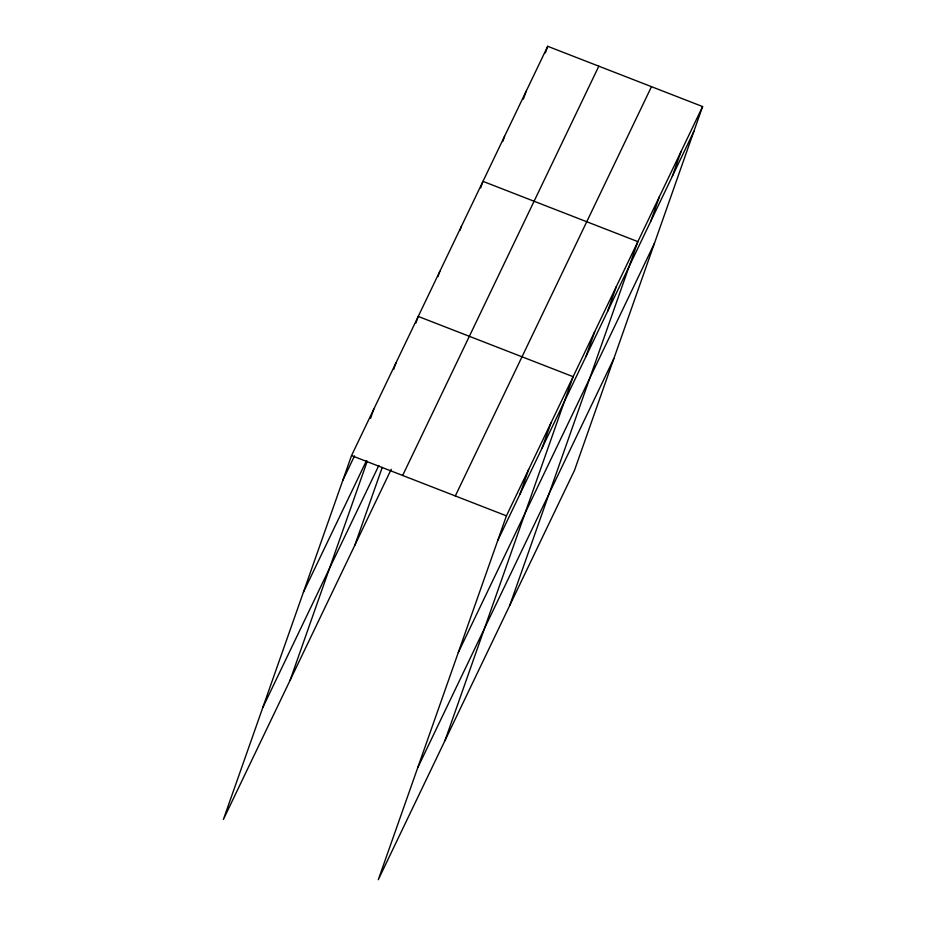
<?xml version="1.0" encoding="UTF-8"?>
<svg xmlns="http://www.w3.org/2000/svg" width="926" height="926" viewBox="0 0 926 926"><rect width="100%" height="100%" fill="white"/><g stroke="black" fill="none" stroke-linecap="round" stroke-linejoin="round"><path stroke-width="1.39" d="M702.602 106.559L506.429 515.84L378.294 879.7L574.467 470.42L702.602 106.559L547.706 46.3L351.533 455.58L223.398 819.441L391.212 469.332M370.55 418.332L373.768 409.199M393.7 369.335L395.992 362.807M290.093 680.286L367.263 461.148M415.936 322.954L418.228 316.426L573.125 376.685L445.001 740.545M437.975 276.619L439.804 271.399M460.014 230.296L461.391 226.384M354.832 545.217L382.218 467.445M480.663 187.885L482.967 181.357L637.864 241.628L509.728 605.488M502.702 141.562L504.543 136.342M523.364 99.151L526.118 91.315M545.402 52.828L547.706 46.3M519.937 494.252L528.665 469.459M542.161 447.871L550.901 423.078M585.973 356.464L594.712 331.67M607.56 311.437L616.288 286.643M650.712 221.395L659.451 196.601M672.288 176.38L681.027 151.586M342.805 480.374L354.531 455.893M303.392 592.27L366.395 460.835M262.799 707.545L378.827 465.489M402.648 475.466L598.821 66.186M455.314 495.954L651.487 86.674M497.702 540.634L693.875 131.353M458.301 652.529L654.474 243.249M417.695 767.804L613.869 358.524M351.533 455.58L506.429 515.84"/></g></svg>
